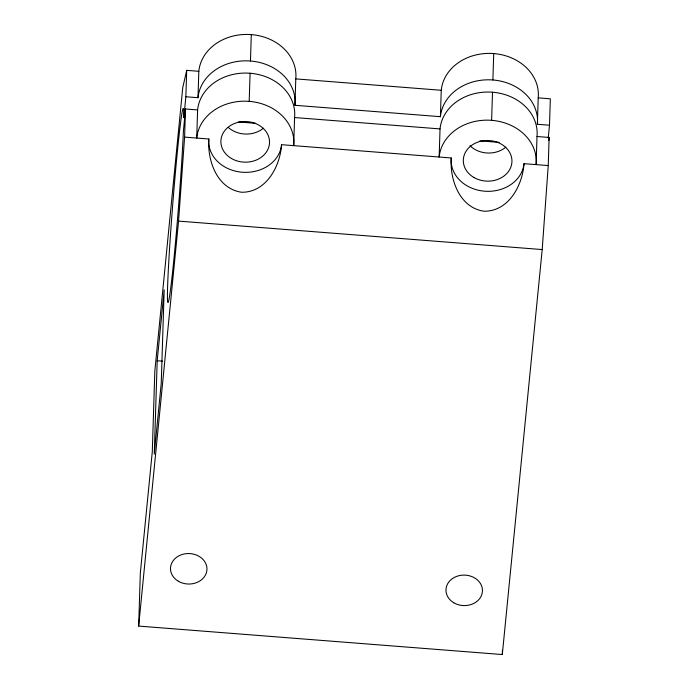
<?xml version="1.0" encoding="UTF-8"?>
<svg xmlns="http://www.w3.org/2000/svg" width="689" height="689" viewBox="0 0 689 689"><rect width="100%" height="100%" fill="white"/><g stroke="black" fill="none" stroke-linecap="round" stroke-linejoin="round"><path stroke-width="1.03" d="M186.702 70.356L185.866 96.761L183.808 117.698A97.313 2.98 -85.5 0 0 172.801 203.462A97.313 2.98 -85.5 0 0 169.968 293.531A97.313 2.98 -85.5 0 0 183.369 131.642L185.487 108.991L197.605 109.939A48.652 40.668 1.8 0 1 250.081 73.241A48.652 40.668 1.8 0 1 294.573 117.535L440.03 128.912A48.652 40.668 1.8 0 1 492.506 92.214A48.652 40.668 1.8 0 1 536.998 136.508L549.124 137.456L548.237 165.567L542.2 249.564L502.298 654.55L138.661 626.086L140.323 573.162L152.295 451.665L154.827 371.095L182.757 87.598L186.702 70.356L198.82 71.303A48.652 40.668 1.8 0 1 251.296 34.596A48.652 40.668 1.8 0 1 295.788 78.89L441.244 90.276A48.652 40.668 1.8 0 1 493.72 53.57A48.652 40.668 1.8 0 1 538.212 97.864L550.339 98.82L549.503 125.217L548.272 137.783M157.195 360.743L154.258 454.197L161.235 383.325L164.171 289.871L157.195 360.743L162.552 361.165M138.661 626.086L178.563 221.1L184.6 137.102L185.487 108.991M197.605 109.939L196.718 138.05A48.652 40.668 1.8 0 1 249.194 101.352L250.081 73.241M185.866 96.761L197.993 97.709L198.82 71.303M493.72 53.57L492.893 79.976A48.652 40.668 1.8 0 0 440.417 116.682L294.961 105.296A48.652 40.668 1.8 0 0 250.469 61.002L251.296 34.596M294.573 117.535L293.695 145.646A48.652 40.668 1.8 0 0 249.194 101.352M294.961 105.296L295.788 78.89M440.03 128.912L439.151 157.032A48.652 40.668 1.8 0 1 491.619 120.325L492.506 92.214M440.417 116.682L441.244 90.276M502.298 654.55L502.436 650.313M536.998 136.508L536.12 164.619A48.652 40.668 1.8 0 0 491.619 120.325M549.503 125.217L537.386 124.27L538.212 97.864M548.814 140.573L549.124 137.456M548.237 165.567L523.993 163.672A36.491 30.497 1.8 0 1 484.643 191.197A36.491 30.497 1.8 0 1 451.269 157.979L281.568 144.69C280.139 166.376 266.161 192.627 241.589 192.248C217.216 188.752 207.2 160.77 208.845 139.006L184.6 137.102M523.993 163.672C522.563 185.35 508.585 211.601 484.014 211.222C459.641 207.733 449.624 179.743 451.269 157.979M238.515 121.979L255.671 123.322M479.863 140.875L499.172 142.382M178.563 221.1L542.2 249.564M263.379 128.206A24.33 20.334 1.8 0 1 228.24 127.379M505.804 147.179A24.33 20.334 1.8 0 1 469.967 145.689M492.893 79.976A48.652 40.668 1.8 0 1 537.386 124.27M197.993 97.709A48.652 40.668 1.8 0 1 250.469 61.002M281.568 144.69A36.491 30.497 1.8 0 1 242.218 172.224A36.491 30.497 1.8 0 1 208.845 139.006M453.827 602.789A18.25 15.253 1.8 0 0 482.395 591.773A18.25 15.253 1.8 0 0 456.411 576.486A18.25 15.253 1.8 0 0 453.827 602.789M178.339 581.232A18.25 15.253 1.8 0 0 206.907 570.216A18.25 15.253 1.8 0 0 180.931 554.929A18.25 15.253 1.8 0 0 178.339 581.232M231.358 158.436A24.33 20.334 1.8 0 0 269.451 143.743A24.33 20.334 1.8 0 0 234.811 123.365A24.33 20.334 1.8 0 0 231.358 158.436M473.782 177.409A24.33 20.334 1.8 0 0 511.875 162.716A24.33 20.334 1.8 0 0 477.236 142.339A24.33 20.334 1.8 0 0 473.782 177.409"/></g></svg>
